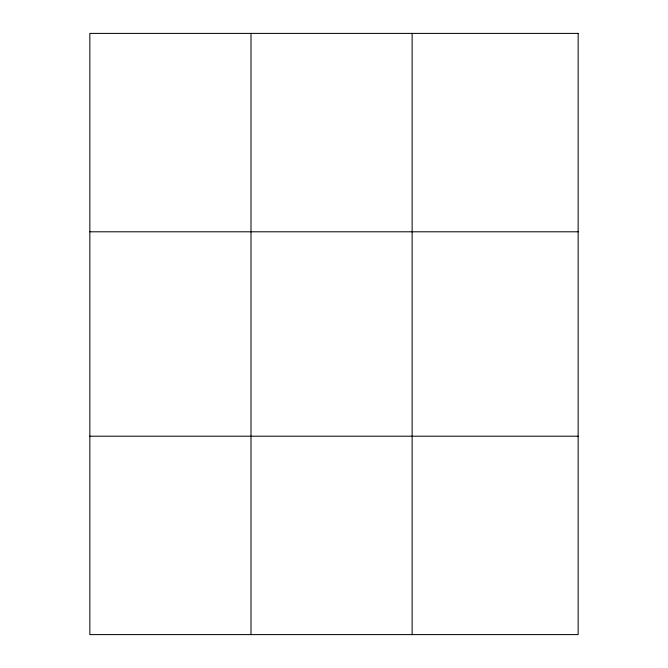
<?xml version="1.0" encoding="UTF-8"?>
<svg xmlns="http://www.w3.org/2000/svg" width="668" height="668" viewBox="0 0 668 668"><rect width="100%" height="100%" fill="white"/><g stroke="black" fill="none" stroke-linecap="round" stroke-linejoin="round"><path stroke-width="1" d="M250.993 33.4L250.993 634.6M412.131 33.4L412.131 634.6M89.846 231.796L578.154 231.796M89.846 436.204L578.154 436.204M578.154 33.4L578.154 634.6L89.846 634.6L89.846 33.4L578.154 33.4"/></g></svg>
